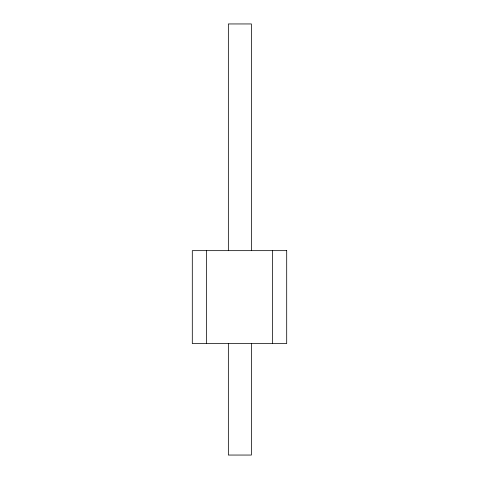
<?xml version="1.0" encoding="UTF-8"?>
<svg xmlns="http://www.w3.org/2000/svg" width="479" height="479" viewBox="0 0 479 479"><rect width="100%" height="100%" fill="white"/><g stroke="black" fill="none" stroke-linecap="round" stroke-linejoin="round"><path stroke-width="0.72" d="M272.575 250.655L272.575 343.569M251.391 250.655L251.391 23.95L228.351 23.95L228.351 250.655M251.391 343.569L251.391 455.05L228.351 455.05L228.351 343.569M206.425 250.655L206.425 343.569M286.699 250.655L192.301 250.655L192.301 343.569L286.699 343.569L286.699 250.655"/></g></svg>
